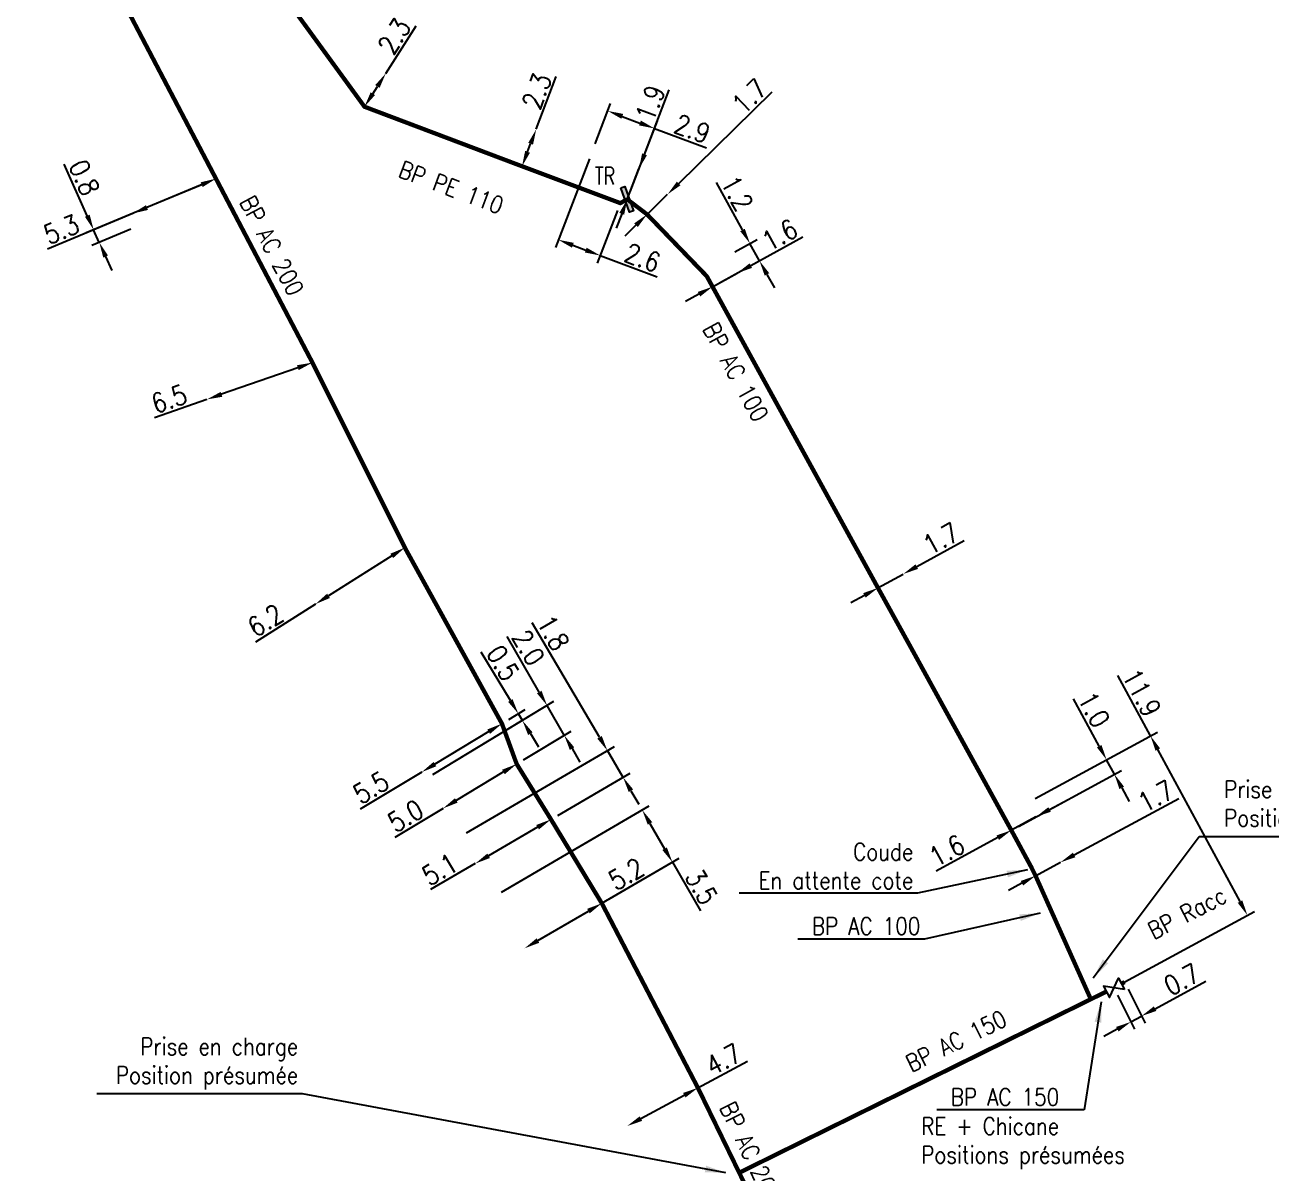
# Model space of a CAD drawing. Header units: millimetres. Extents: x 185000 to 186000, y 127990 to 129010.
# Drawn here: x 185229 to 185301.5, y 128226.7 to 128293.4 of the extents above; entities that cross this region are included whole.
import ezdxf
from ezdxf.enums import TextEntityAlignment as Align

# ---------------------------------------------------------------- set-up
doc = ezdxf.new("R2010")
doc.units = ezdxf.units.MM
doc.header["$PDMODE"] = 34
for name, pattern in [('L_25_AP', [2000, 1000, 1000]), ('L_25_PE', [2000, 1000, 1000]), ('L_RAC_AP', [3.5, 2, -1.5])]:
    doc.linetypes.add(name, pattern=pattern)
doc.layers.get('0').update_dxf_attribs({"linetype": 'CONTINUOUS'})
doc.layers.get('DEFPOINTS').update_dxf_attribs({"linetype": 'CONTINUOUS'})
for name, color, linetype in [('L_150', 1, 'CONTINUOUS'), ('L_170', 7, 'CONTINUOUS'), ('L_300', 7, 'CONTINUOUS'), ('L_340', 7, 'CONTINUOUS')]:
    doc.layers.add(name, color=color, linetype=linetype)
doc.styles.get("Standard").update_dxf_attribs({"font": 'romans.shx', "width": 0.85})
doc.dimstyles.get("Standard").update_dxf_attribs({"dimtxt": 1.5, "dimasz": 1.2, "dimexe": 0.625, "dimexo": 0.625, "dimgap": 0.25, "dimtad": 1, "dimdec": 1, "dimzin": 0, "dimdsep": 46, "dimtxsty": 'Standard', "dimcen": -0.5, "dimadec": 0, "dimazin": 0, "dimtfac": 1, "dimtdec": 1, "dimtmove": 0, "dimatfit": 3, "dimfxl": 0, "dimtolj": 1, "dimtzin": 0, "dimarcsym": 0})

# ---------------------------------------------------------------- blocks, each defined once
blk = doc.blocks.new('*D1369')
at = {"layer": 'DEFPOINTS', "color": 0, "linetype": 'Continuous', "transparency": 16777216}
for p in [(185264.902, 128247.765), (185256.306, 128242.752), (185262.55, 128242.342)]:
    blk.add_point(p, dxfattribs=at)
at = {"layer": 'L_150', "color": 0, "linetype": 'Continuous', "lineweight": -2, "transparency": 16777216}
for p, q in [((185256.711, 128242.988), (185265.307, 128248.001)), ((185265.353, 128246.986), (185266.204, 128245.515)), ((185262.955, 128242.578), (185267.059, 128244.972)), ((185266.654, 128244.735), (185268.296, 128241.897))]:
    blk.add_line(p, q, dxfattribs=at)
at = {"layer": 'L_150', "color": 0, "linetype": 'Continuous', "transparency": 16777216}
for points in [[(185265.483, 128247.061), (185265.223, 128246.911), (185264.902, 128247.765)], [(185266.334, 128245.59), (185266.074, 128245.439), (185266.654, 128244.735)]]:
    blk.add_solid(points, dxfattribs=at)
at = {"layer": 'L_150', "color": 0, "linetype": 'Continuous', "transparency": 16777216, "insert": (185268.35, 128243.302), "char_height": 1.125, "attachment_point": 5, "rotation": 300.04041}
blk.add_mtext('\\A1;3.5', dxfattribs=at)
blk = doc.blocks.new('*D1370')
at = {"layer": 'DEFPOINTS', "color": 0, "linetype": 'Continuous', "transparency": 16777216}
for p in [(185262.55, 128242.342), (185258.058, 128239.722), (185258.058, 128239.722)]:
    blk.add_point(p, dxfattribs=at)
at = {"layer": 'L_150', "color": 0, "linetype": 'Continuous', "lineweight": -2, "transparency": 16777216}
for p, q in [((185262.55, 128242.342), (185265.382, 128243.994)), ((185258.836, 128240.175), (185261.773, 128241.888))]:
    blk.add_line(p, q, dxfattribs=at)
at = {"layer": 'L_150', "color": 0, "linetype": 'Continuous', "transparency": 16777216}
for points in [[(185261.697, 128242.018), (185261.848, 128241.759), (185262.55, 128242.342)], [(185258.76, 128240.305), (185258.911, 128240.046), (185258.058, 128239.722)]]:
    blk.add_solid(points, dxfattribs=at)
at = {"layer": 'L_150', "color": 0, "linetype": 'Continuous', "transparency": 16777216, "insert": (185263.977, 128244.042), "char_height": 1.125, "attachment_point": 5, "rotation": 30.25127}
blk.add_mtext('\\A1;5.2', dxfattribs=at)
blk = doc.blocks.new('*D1371')
at = {"layer": 'DEFPOINTS', "color": 0, "linetype": 'Continuous', "transparency": 16777216}
for p in [(185268.14, 128231.61), (185264.031, 128229.391), (185264.031, 128229.391)]:
    blk.add_point(p, dxfattribs=at)
at = {"layer": 'L_150', "color": 0, "linetype": 'Continuous', "lineweight": -2, "transparency": 16777216}
for p, q in [((185268.14, 128231.61), (185271.024, 128233.168)), ((185264.823, 128229.818), (185267.348, 128231.182))]:
    blk.add_line(p, q, dxfattribs=at)
at = {"layer": 'L_150', "color": 0, "linetype": 'Continuous', "transparency": 16777216}
for points in [[(185267.277, 128231.314), (185267.419, 128231.05), (185268.14, 128231.61)], [(185264.751, 128229.95), (185264.894, 128229.686), (185264.031, 128229.391)]]:
    blk.add_solid(points, dxfattribs=at)
at = {"layer": 'L_150', "color": 0, "linetype": 'Continuous', "transparency": 16777216, "insert": (185269.622, 128233.263), "char_height": 1.125, "attachment_point": 5, "rotation": 28.37237}
blk.add_mtext('\\A1;4.7', dxfattribs=at)
blk = doc.blocks.new('*D1376')
at = {"layer": 'DEFPOINTS', "color": 0, "linetype": 'Continuous', "transparency": 16777216}
for p in [(185262.876, 128251.217), (185259.595, 128247.22), (185254.277, 128246.201)]:
    blk.add_point(p, dxfattribs=at)
at = {"layer": 'L_150', "color": 0, "linetype": 'Continuous', "lineweight": -2, "transparency": 16777216}
for p, q in [((185262.419, 128251.993), (185258.498, 128258.659)), ((185254.682, 128246.437), (185263.28, 128251.453)), ((185263.788, 128249.666), (185262.876, 128251.217)), ((185260, 128247.456), (185264.193, 128249.902)), ((185264.244, 128248.89), (185264.701, 128248.114))]:
    blk.add_line(p, q, dxfattribs=at)
at = {"layer": 'L_150', "color": 0, "linetype": 'Continuous', "transparency": 16777216}
for points in [[(185262.549, 128252.069), (185262.29, 128251.917), (185262.876, 128251.217)], [(185264.374, 128248.966), (185264.115, 128248.814), (185263.788, 128249.666)]]:
    blk.add_solid(points, dxfattribs=at)
at = {"layer": 'L_150', "color": 0, "linetype": 'Continuous', "transparency": 16777216, "insert": (185259.713, 128258.073), "char_height": 1.125, "attachment_point": 5, "rotation": 300.46212}
blk.add_mtext('\\A1;1.8', dxfattribs=at)
blk = doc.blocks.new('*D1377')
at = {"layer": 'DEFPOINTS', "color": 0, "linetype": 'Continuous', "transparency": 16777216}
for p in [(185259.595, 128247.22), (185255.19, 128244.65), (185255.19, 128244.65)]:
    blk.add_point(p, dxfattribs=at)
at = {"layer": 'L_150', "color": 0, "linetype": 'Continuous', "lineweight": -2, "transparency": 16777216}
for p, q in [((185258.818, 128246.766), (185255.967, 128245.103)), ((185255.19, 128244.65), (185252.594, 128243.135))]:
    blk.add_line(p, q, dxfattribs=at)
at = {"layer": 'L_150', "color": 0, "linetype": 'Continuous', "transparency": 16777216}
for points in [[(185258.742, 128246.896), (185258.893, 128246.637), (185259.595, 128247.22)], [(185255.892, 128245.233), (185256.043, 128244.974), (185255.19, 128244.65)]]:
    blk.add_solid(points, dxfattribs=at)
at = {"layer": 'L_150', "color": 0, "linetype": 'Continuous', "transparency": 16777216, "insert": (185253.125, 128244.314), "char_height": 1.125, "attachment_point": 5, "rotation": 30.25866}
blk.add_mtext('\\A1;5.1', dxfattribs=at)
blk = doc.blocks.new('*D1378')
at = {"layer": 'DEFPOINTS', "color": 0, "linetype": 'Continuous', "transparency": 16777216}
for p in [(185259.366, 128253.844), (185257.599, 128250.442), (185252.316, 128249.591)]:
    blk.add_point(p, dxfattribs=at)
at = {"layer": 'L_150', "color": 0, "linetype": 'Continuous', "lineweight": -2, "transparency": 16777216}
for p, q in [((185258.915, 128254.623), (185257.039, 128257.865)), ((185252.718, 128249.833), (185259.767, 128254.086)), ((185260.368, 128252.113), (185259.366, 128253.844)), ((185258.001, 128250.685), (185260.769, 128252.355)), ((185260.818, 128251.334), (185261.269, 128250.555))]:
    blk.add_line(p, q, dxfattribs=at)
at = {"layer": 'L_150', "color": 0, "linetype": 'Continuous', "transparency": 16777216}
for points in [[(185259.045, 128254.698), (185258.785, 128254.548), (185259.366, 128253.844)], [(185260.948, 128251.409), (185260.689, 128251.259), (185260.368, 128252.113)]]:
    blk.add_solid(points, dxfattribs=at)
at = {"layer": 'L_150', "color": 0, "linetype": 'Continuous', "transparency": 16777216, "insert": (185258.284, 128257.212), "char_height": 1.125, "attachment_point": 5, "rotation": 300.05519}
blk.add_mtext('\\A1;2.0', dxfattribs=at)
blk = doc.blocks.new('*D1379')
at = {"layer": 'DEFPOINTS', "color": 0, "linetype": 'Continuous', "transparency": 16777216}
for p in [(185257.599, 128250.442), (185253.318, 128247.86), (185253.318, 128247.86)]:
    blk.add_point(p, dxfattribs=at)
at = {"layer": 'L_150', "color": 0, "linetype": 'Continuous', "lineweight": -2, "transparency": 16777216}
for p, q in [((185256.828, 128249.978), (185254.088, 128248.325)), ((185253.318, 128247.86), (185250.51, 128246.166))]:
    blk.add_line(p, q, dxfattribs=at)
at = {"layer": 'L_150', "color": 0, "linetype": 'Continuous', "transparency": 16777216}
for points in [[(185256.751, 128250.106), (185256.906, 128249.849), (185257.599, 128250.442)], [(185254.011, 128248.453), (185254.166, 128248.196), (185253.318, 128247.86)]]:
    blk.add_solid(points, dxfattribs=at)
at = {"layer": 'L_150', "color": 0, "linetype": 'Continuous', "transparency": 16777216, "insert": (185251.141, 128247.423), "char_height": 1.125, "attachment_point": 5, "rotation": 31.10025}
blk.add_mtext('\\A1;5.0', dxfattribs=at)
blk = doc.blocks.new('*D1383')
at = {"layer": 'DEFPOINTS', "color": 0, "linetype": 'Continuous', "transparency": 16777216}
for p in [(185240.111, 128284.477), (185235.595, 128281.722), (185233.325, 128280.773)]:
    blk.add_point(p, dxfattribs=at)
at = {"layer": 'L_150', "color": 0, "linetype": 'Continuous', "lineweight": -2, "transparency": 16777216}
for p, q in [((185232.629, 128282.324), (185231.286, 128285.315)), ((185239.679, 128284.297), (185232.565, 128281.322)), ((185235.163, 128281.541), (185232.892, 128280.592)), ((185233.325, 128280.773), (185232.997, 128281.502)), ((185233.693, 128279.951), (185234.062, 128279.13))]:
    blk.add_line(p, q, dxfattribs=at)
at = {"layer": 'L_150', "color": 0, "linetype": 'Continuous', "transparency": 16777216}
for points in [[(185232.766, 128282.385), (185232.492, 128282.262), (185232.997, 128281.502)], [(185233.83, 128280.013), (185233.556, 128279.89), (185233.325, 128280.773)]]:
    blk.add_solid(points, dxfattribs=at)
at = {"layer": 'L_150', "color": 0, "linetype": 'Continuous', "transparency": 16777216, "insert": (185232.457, 128284.537), "char_height": 1.125, "attachment_point": 5, "rotation": 294.17129}
blk.add_mtext('\\A1;0.8', dxfattribs=at)
blk = doc.blocks.new('*D1384')
at = {"layer": 'DEFPOINTS', "color": 0, "linetype": 'Continuous', "transparency": 16777216}
for p in [(185240.111, 128284.477), (185235.268, 128282.452), (185235.268, 128282.452)]:
    blk.add_point(p, dxfattribs=at)
at = {"layer": 'L_150', "color": 0, "linetype": 'Continuous', "lineweight": -2, "transparency": 16777216}
for p, q in [((185239.281, 128284.13), (185236.098, 128282.799)), ((185235.268, 128282.452), (185230.315, 128280.381))]:
    blk.add_line(p, q, dxfattribs=at)
at = {"layer": 'L_150', "color": 0, "linetype": 'Continuous', "transparency": 16777216}
for points in [[(185239.223, 128284.269), (185239.339, 128283.992), (185240.111, 128284.477)], [(185236.04, 128282.938), (185236.156, 128282.661), (185235.268, 128282.452)]]:
    blk.add_solid(points, dxfattribs=at)
at = {"layer": 'L_150', "color": 0, "linetype": 'Continuous', "transparency": 16777216, "insert": (185231.123, 128281.532), "char_height": 1.125, "attachment_point": 5, "rotation": 22.69451}
blk.add_mtext('\\A1;5.3', dxfattribs=at)
blk = doc.blocks.new('*D1385')
at = {"layer": 'DEFPOINTS', "color": 0, "linetype": 'Continuous', "transparency": 16777216}
for p in [(185245.72, 128273.783), (185239.583, 128271.641), (185239.583, 128271.641)]:
    blk.add_point(p, dxfattribs=at)
at = {"layer": 'L_150', "color": 0, "linetype": 'Continuous', "lineweight": -2, "transparency": 16777216}
for p, q in [((185244.87, 128273.486), (185240.433, 128271.938)), ((185239.583, 128271.641), (185236.531, 128270.576))]:
    blk.add_line(p, q, dxfattribs=at)
at = {"layer": 'L_150', "color": 0, "linetype": 'Continuous', "transparency": 16777216}
for points in [[(185244.821, 128273.628), (185244.92, 128273.345), (185245.72, 128273.783)], [(185240.383, 128272.079), (185240.482, 128271.796), (185239.583, 128271.641)]]:
    blk.add_solid(points, dxfattribs=at)
at = {"layer": 'L_150', "color": 0, "linetype": 'Continuous', "transparency": 16777216, "insert": (185237.385, 128271.669), "char_height": 1.125, "attachment_point": 5, "rotation": 19.23651}
blk.add_mtext('\\A1;6.5', dxfattribs=at)
blk = doc.blocks.new('*D1386')
at = {"layer": 'DEFPOINTS', "color": 0, "linetype": 'Continuous', "transparency": 16777216}
for p in [(185251.095, 128263.023), (185245.895, 128259.739), (185245.895, 128259.739)]:
    blk.add_point(p, dxfattribs=at)
at = {"layer": 'L_150', "color": 0, "linetype": 'Continuous', "lineweight": -2, "transparency": 16777216}
for p, q in [((185250.334, 128262.543), (185246.656, 128260.22)), ((185245.895, 128259.739), (185242.401, 128257.533))]:
    blk.add_line(p, q, dxfattribs=at)
at = {"layer": 'L_150', "color": 0, "linetype": 'Continuous', "transparency": 16777216}
for points in [[(185250.254, 128262.67), (185250.414, 128262.416), (185251.095, 128263.023)], [(185246.576, 128260.347), (185246.736, 128260.093), (185245.895, 128259.739)]]:
    blk.add_solid(points, dxfattribs=at)
at = {"layer": 'L_150', "color": 0, "linetype": 'Continuous', "transparency": 16777216, "insert": (185242.986, 128258.79), "char_height": 1.125, "attachment_point": 5, "rotation": 32.27381}
blk.add_mtext('\\A1;6.2', dxfattribs=at)
blk = doc.blocks.new('*D2217')
at = {"layer": 'DEFPOINTS', "color": 0, "linetype": 'Continuous', "transparency": 16777216}
for p in [(185249.987, 128290.6), (185249.987, 128290.6), (185248.749, 128288.662)]:
    blk.add_point(p, dxfattribs=at)
at = {"layer": 'L_150', "color": 0, "linetype": 'Continuous', "lineweight": -2, "transparency": 16777216}
for p, q in [((185249.987, 128290.6), (185251.753, 128293.362)), ((185249.234, 128289.42), (185249.503, 128289.841))]:
    blk.add_line(p, q, dxfattribs=at)
at = {"layer": 'L_150', "color": 0, "linetype": 'Continuous', "transparency": 16777216}
for points in [[(185249.376, 128289.922), (185249.629, 128289.76), (185249.987, 128290.6)], [(185249.107, 128289.501), (185249.36, 128289.339), (185248.749, 128288.662)]]:
    blk.add_solid(points, dxfattribs=at)
at = {"layer": 'L_150', "color": 0, "linetype": 'Continuous', "transparency": 16777216, "insert": (185250.481, 128292.764), "char_height": 1.125, "attachment_point": 5, "rotation": 57.41806}
blk.add_mtext('\\A1;2.3', dxfattribs=at)
blk = doc.blocks.new('*D2218')
at = {"layer": 'DEFPOINTS', "color": 0, "linetype": 'Continuous', "transparency": 16777216}
for p in [(185258.733, 128287.348), (185258.733, 128287.348), (185257.912, 128285.199)]:
    blk.add_point(p, dxfattribs=at)
at = {"layer": 'L_150', "color": 0, "linetype": 'Continuous', "lineweight": -2, "transparency": 16777216}
for p, q in [((185258.733, 128287.348), (185259.903, 128290.411)), ((185258.233, 128286.04), (185258.412, 128286.507))]:
    blk.add_line(p, q, dxfattribs=at)
at = {"layer": 'L_150', "color": 0, "linetype": 'Continuous', "transparency": 16777216}
for points in [[(185258.272, 128286.561), (185258.552, 128286.454), (185258.733, 128287.348)], [(185258.093, 128286.094), (185258.373, 128285.987), (185257.912, 128285.199)]]:
    blk.add_solid(points, dxfattribs=at)
at = {"layer": 'L_150', "color": 0, "linetype": 'Continuous', "transparency": 16777216, "insert": (185258.778, 128289.567), "char_height": 1.125, "attachment_point": 5, "rotation": 69.09663}
blk.add_mtext('\\A1;2.3', dxfattribs=at)
blk = doc.blocks.new('*D2219')
at = {"layer": 'DEFPOINTS', "color": 0, "linetype": 'Continuous', "transparency": 16777216}
for p in [(185262.898, 128288.419), (185261.996, 128286.068), (185264.031, 128283.276)]:
    blk.add_point(p, dxfattribs=at)
at = {"layer": 'L_300', "color": 0, "linetype": 'Continuous', "lineweight": -2, "transparency": 16777216}
for p, q in [((185262.164, 128286.506), (185263.065, 128288.856)), ((185263.74, 128288.103), (185264.77, 128287.716)), ((185264.199, 128283.714), (185265.781, 128287.838)), ((185265.613, 128287.4), (185268.64, 128286.265))]:
    blk.add_line(p, q, dxfattribs=at)
at = {"layer": 'L_300', "color": 0, "linetype": 'Continuous', "transparency": 16777216}
for points in [[(185263.793, 128288.243), (185263.688, 128287.962), (185262.898, 128288.419)], [(185264.823, 128287.857), (185264.718, 128287.576), (185265.613, 128287.4)]]:
    blk.add_solid(points, dxfattribs=at)
at = {"layer": 'L_300', "color": 0, "linetype": 'Continuous', "transparency": 16777216, "insert": (185267.811, 128287.377), "char_height": 1.125, "attachment_point": 5, "rotation": 339.44396}
blk.add_mtext('\\A1;2.9', dxfattribs=at)
blk = doc.blocks.new('*D2220')
at = {"layer": 'DEFPOINTS', "color": 0, "linetype": 'Continuous', "transparency": 16777216}
for p in [(185264.711, 128285.05), (185264.711, 128285.05), (185264.031, 128283.276)]:
    blk.add_point(p, dxfattribs=at)
at = {"layer": 'L_300', "color": 0, "linetype": 'Continuous', "lineweight": -2, "transparency": 16777216}
for p, q in [((185265.034, 128285.89), (185266.471, 128289.637)), ((185264.031, 128283.276), (185264.711, 128285.05)), ((185263.709, 128282.436), (185263.386, 128281.596))]:
    blk.add_line(p, q, dxfattribs=at)
at = {"layer": 'L_300', "color": 0, "linetype": 'Continuous', "transparency": 16777216}
for points in [[(185264.894, 128285.944), (185265.174, 128285.837), (185264.711, 128285.05)], [(185263.569, 128282.49), (185263.849, 128282.382), (185264.031, 128283.276)]]:
    blk.add_solid(points, dxfattribs=at)
at = {"layer": 'L_300', "color": 0, "linetype": 'Continuous', "transparency": 16777216, "insert": (185265.377, 128288.88), "char_height": 1.125, "attachment_point": 5, "rotation": 69.01591}
blk.add_mtext('\\A1;1.9', dxfattribs=at)
blk = doc.blocks.new('*D2221')
at = {"layer": 'DEFPOINTS', "color": 0, "linetype": 'Continuous', "transparency": 16777216}
for p in [(185261.996, 128286.068), (185263.626, 128283.057), (185260.023, 128280.924)]:
    blk.add_point(p, dxfattribs=at)
at = {"layer": 'L_150', "color": 0, "linetype": 'Continuous', "lineweight": -2, "transparency": 16777216}
for p, q in [((185261.828, 128285.631), (185259.855, 128280.486)), ((185263.458, 128282.619), (185262.289, 128279.573)), ((185260.866, 128280.608), (185261.615, 128280.327)), ((185262.457, 128280.011), (185265.772, 128278.767))]:
    blk.add_line(p, q, dxfattribs=at)
at = {"layer": 'L_150', "color": 0, "linetype": 'Continuous', "transparency": 16777216}
for points in [[(185260.918, 128280.748), (185260.813, 128280.467), (185260.023, 128280.924)], [(185261.667, 128280.467), (185261.562, 128280.186), (185262.457, 128280.011)]]:
    blk.add_solid(points, dxfattribs=at)
at = {"layer": 'L_150', "color": 0, "linetype": 'Continuous', "transparency": 16777216, "insert": (185264.922, 128279.887), "char_height": 1.125, "attachment_point": 5, "rotation": 339.44396}
blk.add_mtext('\\A1;2.6', dxfattribs=at)
blk = doc.blocks.new('*D2222')
at = {"layer": 'DEFPOINTS', "color": 0, "linetype": 'Continuous', "transparency": 16777216}
for p in [(185271.167, 128280.708), (185269.872, 128279.994), (185268.99, 128278.196)]:
    blk.add_point(p, dxfattribs=at)
at = {"layer": 'L_150', "color": 0, "linetype": 'Continuous', "lineweight": -2, "transparency": 16777216}
for p, q in [((185270.733, 128281.496), (185269.217, 128284.248)), ((185270.282, 128280.22), (185271.578, 128280.934)), ((185271.722, 128279.701), (185271.167, 128280.708)), ((185269.401, 128278.422), (185272.133, 128279.927)), ((185272.157, 128278.913), (185272.591, 128278.124))]:
    blk.add_line(p, q, dxfattribs=at)
at = {"layer": 'L_150', "color": 0, "linetype": 'Continuous', "transparency": 16777216}
for points in [[(185270.865, 128281.569), (185270.602, 128281.424), (185271.167, 128280.708)], [(185272.288, 128278.985), (185272.025, 128278.84), (185271.722, 128279.701)]]:
    blk.add_solid(points, dxfattribs=at)
at = {"layer": 'L_150', "color": 0, "linetype": 'Continuous', "transparency": 16777216, "insert": (185270.415, 128283.628), "char_height": 1.125, "attachment_point": 5, "rotation": 298.854}
blk.add_mtext('\\A1;1.2', dxfattribs=at)
blk = doc.blocks.new('*D2223')
at = {"layer": 'DEFPOINTS', "color": 0, "linetype": 'Continuous', "transparency": 16777216}
for p in [(185270.427, 128278.987), (185270.427, 128278.987), (185268.99, 128278.196)]:
    blk.add_point(p, dxfattribs=at)
at = {"layer": 'L_150', "color": 0, "linetype": 'Continuous', "lineweight": -2, "transparency": 16777216}
for p, q in [((185271.215, 128279.421), (185274.242, 128281.089)), ((185268.99, 128278.196), (185270.427, 128278.987)), ((185268.202, 128277.761), (185267.414, 128277.327))]:
    blk.add_line(p, q, dxfattribs=at)
at = {"layer": 'L_150', "color": 0, "linetype": 'Continuous', "transparency": 16777216}
for points in [[(185271.143, 128279.553), (185271.288, 128279.29), (185270.427, 128278.987)], [(185268.13, 128277.893), (185268.275, 128277.63), (185268.99, 128278.196)]]:
    blk.add_solid(points, dxfattribs=at)
at = {"layer": 'L_150', "color": 0, "linetype": 'Continuous', "transparency": 16777216, "insert": (185272.898, 128281.205), "char_height": 1.125, "attachment_point": 5, "rotation": 28.854}
blk.add_mtext('\\A1;1.6', dxfattribs=at)
blk = doc.blocks.new('*D2224')
at = {"layer": 'DEFPOINTS', "color": 0, "linetype": 'Continuous', "transparency": 16777216}
for p in [(185266.377, 128283.57), (185266.377, 128283.57), (185265.183, 128282.402)]:
    blk.add_point(p, dxfattribs=at)
at = {"layer": 'L_150', "color": 0, "linetype": 'Continuous', "lineweight": -2, "transparency": 16777216}
for p, q in [((185267.021, 128284.199), (185272.465, 128289.521)), ((185265.183, 128282.402), (185266.377, 128283.57)), ((185264.539, 128281.773), (185263.895, 128281.144))]:
    blk.add_line(p, q, dxfattribs=at)
at = {"layer": 'L_150', "color": 0, "linetype": 'Continuous', "transparency": 16777216}
for points in [[(185266.916, 128284.306), (185267.125, 128284.092), (185266.377, 128283.57)], [(185264.434, 128281.881), (185264.644, 128281.666), (185265.183, 128282.402)]]:
    blk.add_solid(points, dxfattribs=at)
at = {"layer": 'L_150', "color": 0, "linetype": 'Continuous', "transparency": 16777216, "insert": (185271.14, 128289.274), "char_height": 1.125, "attachment_point": 5, "rotation": 44.34685}
blk.add_mtext('\\A1;1.7', dxfattribs=at)
blk = doc.blocks.new('*D2225')
at = {"layer": 'DEFPOINTS', "color": 0, "linetype": 'Continuous', "transparency": 16777216}
for p in [(185280.076, 128261.486), (185280.076, 128261.486), (185278.612, 128260.681)]:
    blk.add_point(p, dxfattribs=at)
at = {"layer": 'L_150', "color": 0, "linetype": 'Continuous', "lineweight": -2, "transparency": 16777216}
for p, q in [((185280.864, 128261.919), (185283.618, 128263.432)), ((185278.612, 128260.681), (185280.076, 128261.486)), ((185277.823, 128260.248), (185277.034, 128259.815))]:
    blk.add_line(p, q, dxfattribs=at)
at = {"layer": 'L_150', "color": 0, "linetype": 'Continuous', "transparency": 16777216}
for points in [[(185280.792, 128262.05), (185280.937, 128261.787), (185280.076, 128261.486)], [(185277.751, 128260.379), (185277.895, 128260.117), (185278.612, 128260.681)]]:
    blk.add_solid(points, dxfattribs=at)
at = {"layer": 'L_150', "color": 0, "linetype": 'Continuous', "transparency": 16777216, "insert": (185282.274, 128263.549), "char_height": 1.125, "attachment_point": 5, "rotation": 28.78641}
blk.add_mtext('\\A1;1.7', dxfattribs=at)
blk = doc.blocks.new('*D2226')
at = {"layer": 'DEFPOINTS', "color": 0, "linetype": 'Continuous', "transparency": 16777216}
for p in [(185291.908, 128250.683), (185287.348, 128248.203), (185286.368, 128246.588)]:
    blk.add_point(p, dxfattribs=at)
at = {"layer": 'L_150', "color": 0, "linetype": 'Continuous', "lineweight": -2, "transparency": 16777216}
for p, q in [((185291.48, 128251.475), (185289.986, 128254.239)), ((185287.76, 128248.427), (185292.32, 128250.907)), ((185292.36, 128249.848), (185291.908, 128250.683)), ((185286.78, 128246.812), (185292.771, 128250.072)), ((185292.788, 128249.056), (185293.216, 128248.264))]:
    blk.add_line(p, q, dxfattribs=at)
at = {"layer": 'L_150', "color": 0, "linetype": 'Continuous', "transparency": 16777216}
for points in [[(185291.612, 128251.546), (185291.348, 128251.404), (185291.908, 128250.683)], [(185292.92, 128249.127), (185292.656, 128248.985), (185292.36, 128249.848)]]:
    blk.add_solid(points, dxfattribs=at)
at = {"layer": 'L_150', "color": 0, "linetype": 'Continuous', "transparency": 16777216, "insert": (185291.178, 128253.61), "char_height": 1.125, "attachment_point": 5, "rotation": 298.39779}
blk.add_mtext('\\A1;1.0', dxfattribs=at)
blk = doc.blocks.new('*D2227')
at = {"layer": 'DEFPOINTS', "color": 0, "linetype": 'Continuous', "transparency": 16777216}
for p in [(185294.461, 128252.072), (185287.348, 128248.203), (185292.338, 128237.427)]:
    blk.add_point(p, dxfattribs=at)
at = {"layer": 'L_300', "color": 0, "linetype": 'Continuous', "lineweight": -2, "transparency": 16777216}
for p, q in [((185294.461, 128252.072), (185292.555, 128255.597)), ((185287.76, 128248.427), (185294.872, 128252.296)), ((185299.668, 128242.44), (185294.889, 128251.281)), ((185292.749, 128237.651), (185300.508, 128241.872))]:
    blk.add_line(p, q, dxfattribs=at)
at = {"layer": 'L_300', "color": 0, "linetype": 'Continuous', "transparency": 16777216}
for points in [[(185295.021, 128251.352), (185294.757, 128251.209), (185294.461, 128252.072)], [(185299.8, 128242.511), (185299.536, 128242.369), (185300.096, 128241.648)]]:
    blk.add_solid(points, dxfattribs=at)
at = {"layer": 'L_300', "color": 0, "linetype": 'Continuous', "transparency": 16777216, "insert": (185293.953, 128254.587), "char_height": 1.125, "attachment_point": 5, "rotation": 298.39779}
blk.add_mtext('\\A1;11.9', dxfattribs=at)
blk = doc.blocks.new('*D2228')
at = {"layer": 'DEFPOINTS', "color": 0, "linetype": 'Continuous', "transparency": 16777216}
for p in [(185292.953, 128237.761), (185292.338, 128237.427), (185293.938, 128235.783)]:
    blk.add_point(p, dxfattribs=at)
at = {"layer": 'L_300', "color": 0, "linetype": 'Continuous', "lineweight": -2, "transparency": 16777216}
for p, q in [((185294.728, 128236.213), (185297.679, 128237.818)), ((185293.162, 128237.342), (185294.147, 128235.363)), ((185292.547, 128237.007), (185293.532, 128235.028)), ((185293.323, 128235.448), (185293.938, 128235.783)), ((185292.532, 128235.018), (185291.742, 128234.588))]:
    blk.add_line(p, q, dxfattribs=at)
at = {"layer": 'L_300', "color": 0, "linetype": 'Continuous', "transparency": 16777216}
for points in [[(185294.657, 128236.345), (185294.8, 128236.081), (185293.938, 128235.783)], [(185292.461, 128235.15), (185292.604, 128234.886), (185293.323, 128235.448)]]:
    blk.add_solid(points, dxfattribs=at)
at = {"layer": 'L_300', "color": 0, "linetype": 'Continuous', "transparency": 16777216, "insert": (185296.276, 128237.909), "char_height": 1.125, "attachment_point": 5, "rotation": 28.54949}
blk.add_mtext('\\A1;0.7', dxfattribs=at)
blk = doc.blocks.new('*D2229')
at = {"layer": 'DEFPOINTS', "color": 0, "linetype": 'Continuous', "transparency": 16777216}
for p in [(185289.229, 128244.724), (185289.229, 128244.724), (185287.777, 128243.939)]:
    blk.add_point(p, dxfattribs=at)
at = {"layer": 'L_150', "color": 0, "linetype": 'Continuous', "lineweight": -2, "transparency": 16777216}
for p, q in [((185290.02, 128245.152), (185296.107, 128248.443)), ((185287.777, 128243.939), (185289.229, 128244.724)), ((185286.986, 128243.511), (185286.194, 128243.083))]:
    blk.add_line(p, q, dxfattribs=at)
at = {"layer": 'L_150', "color": 0, "linetype": 'Continuous', "transparency": 16777216}
for points in [[(185289.949, 128245.284), (185290.092, 128245.02), (185289.229, 128244.724)], [(185286.914, 128243.643), (185287.057, 128243.379), (185287.777, 128243.939)]]:
    blk.add_solid(points, dxfattribs=at)
at = {"layer": 'L_150', "color": 0, "linetype": 'Continuous', "transparency": 16777216, "insert": (185294.765, 128248.57), "char_height": 1.125, "attachment_point": 5, "rotation": 28.39779}
blk.add_mtext('\\A1;1.7', dxfattribs=at)
blk = doc.blocks.new('*D2230')
at = {"layer": 'DEFPOINTS', "color": 0, "linetype": 'Continuous', "transparency": 16777216}
for p in [(185287.8, 128247.367), (185287.8, 128247.367), (185286.368, 128246.588)]:
    blk.add_point(p, dxfattribs=at)
at = {"layer": 'L_150', "color": 0, "linetype": 'Continuous', "lineweight": -2, "transparency": 16777216}
for p, q in [((185288.591, 128247.797), (185289.381, 128248.227)), ((185287.8, 128247.367), (185286.368, 128246.588)), ((185285.578, 128246.158), (185281.991, 128244.206))]:
    blk.add_line(p, q, dxfattribs=at)
at = {"layer": 'L_150', "color": 0, "linetype": 'Continuous', "transparency": 16777216}
for points in [[(185288.519, 128247.929), (185288.662, 128247.665), (185287.8, 128247.367)], [(185285.506, 128246.289), (185285.649, 128246.026), (185286.368, 128246.588)]]:
    blk.add_solid(points, dxfattribs=at)
at = {"layer": 'L_150', "color": 0, "linetype": 'Continuous', "transparency": 16777216, "insert": (185282.617, 128245.401), "char_height": 1.125, "attachment_point": 5, "rotation": 28.54949}
blk.add_mtext('\\A1;1.6', dxfattribs=at)
blk = doc.blocks.new('L_300_09')
at = {"color": 0, "linetype": 'Continuous', "flags": 128}
blk.add_lwpolyline([(0.5, -0.375), (-0.5, 0.375), (-0.5, -0.375), (0.5, 0.375), (0.5, -0.375)], dxfattribs=at)
at = {"color": 0, "linetype": 'Continuous', "width": 0.75}
blk.add_attdef('NUM', text='', height=1, dxfattribs=at).set_placement((0, 1.691), align=Align.MIDDLE_CENTER)
at = {"color": 0, "linetype": 'Continuous', "width": 0.75, "flags": 3}
for tag, p in [('DEF_LEG', (0, -5)), ('DEF_COUP', (0, -7.5)), ('DEF_TYPE', (0, -10))]:
    blk.add_attdef(tag, text='', height=1.2, dxfattribs=at).set_placement(p, align=Align.MIDDLE)
blk = doc.blocks.new('L_340_19')
at = {"linetype": 'Continuous'}
blk.add_hatch(color=0, dxfattribs=at).paths.add_polyline_path([(0.125, 0.75), (-0.125, 0.75), (-0.125, -0.75), (0.125, -0.75)])
at = {"color": 0, "linetype": 'Continuous'}
blk.add_lwpolyline([(-0.125, 0.75), (0.125, 0.75), (0.125, -0.75), (-0.125, -0.75)], close=True, dxfattribs=at)
at = {"color": 0, "linetype": 'Continuous', "width": 0.75}
for tag, height, flags, p in [('TR', 1, 8, (0, 1.981)), ('DEF_LEG', 1.2, 3, (0, -5)), ('DEF_COUP', 1.2, 3, (0, -7.5)), ('DEF_TYPE', 1.2, 3, (0, -10))]:
    blk.add_attdef(tag, text='', height=height, dxfattribs=dict(at, flags=flags)).set_placement(p, align=Align.MIDDLE)
blk = doc.blocks.new('*D2456')
at = {"layer": 'DEFPOINTS', "color": 0, "linetype": 'Continuous', "transparency": 16777216}
for p in [(185257.93, 128252.977), (185256.743, 128252.787), (185252.316, 128249.591)]:
    blk.add_point(p, dxfattribs=at)
at = {"layer": 'L_150', "color": 0, "linetype": 'Continuous', "lineweight": -2, "transparency": 16777216}
for p, q in [((185257.233, 128254.133), (185255.539, 128256.941)), ((185252.717, 128249.833), (185258.331, 128253.22)), ((185257.145, 128253.029), (185258.099, 128253.605)), ((185257.93, 128252.977), (185257.697, 128253.363)), ((185258.395, 128252.207), (185258.86, 128251.436))]:
    blk.add_line(p, q, dxfattribs=at)
at = {"layer": 'L_150', "color": 0, "linetype": 'Continuous', "transparency": 16777216}
for points in [[(185257.361, 128254.211), (185257.104, 128254.056), (185257.697, 128253.363)], [(185258.523, 128252.284), (185258.266, 128252.129), (185257.93, 128252.977)]]:
    blk.add_solid(points, dxfattribs=at)
at = {"layer": 'L_150', "color": 0, "linetype": 'Continuous', "transparency": 16777216, "insert": (185256.796, 128256.31), "char_height": 1.125, "attachment_point": 5, "rotation": 301.10025}
blk.add_mtext('\\A1;0.5', dxfattribs=at)
blk = doc.blocks.new('*D2457')
at = {"layer": 'DEFPOINTS', "color": 0, "linetype": 'Continuous', "transparency": 16777216}
for p in [(185256.743, 128252.787), (185252.077, 128249.972), (185252.077, 128249.972)]:
    blk.add_point(p, dxfattribs=at)
at = {"layer": 'L_150', "color": 0, "linetype": 'Continuous', "lineweight": -2, "transparency": 16777216}
for p, q in [((185255.973, 128252.322), (185252.847, 128250.437)), ((185252.077, 128249.972), (185248.499, 128247.814))]:
    blk.add_line(p, q, dxfattribs=at)
at = {"layer": 'L_150', "color": 0, "linetype": 'Continuous', "transparency": 16777216}
for points in [[(185255.895, 128252.451), (185256.05, 128252.194), (185256.743, 128252.787)], [(185252.77, 128250.565), (185252.925, 128250.308), (185252.077, 128249.972)]]:
    blk.add_solid(points, dxfattribs=at)
at = {"layer": 'L_150', "color": 0, "linetype": 'Continuous', "transparency": 16777216, "insert": (185249.13, 128249.07), "char_height": 1.125, "attachment_point": 5, "rotation": 31.10025}
blk.add_mtext('\\A1;5.5', dxfattribs=at)

msp = doc.modelspace()

# ---------------------------------------------------------------- linework, layer by layer
at = {"layer": 'L_150', "linetype": 'L_25_PE', "const_width": 0.25, "flags": 128}
msp.add_lwpolyline([(185239.157, 128345.847), (185239.387, 128343.326), (185239.434, 128342.408), (185239.126, 128342.231), (185239.126, 128342.231), (185238.855, 128328.081), (185238.855, 128328.081), (185238.855, 128328.081), (185238.076, 128309.957), (185240.627, 128301.292), (185243.077, 128296.448), (185248.749, 128288.662), (185257.912, 128285.199), (185263.626, 128283.057), (185264.031, 128283.276)], dxfattribs=at)
at = {"layer": 'L_150', "linetype": 'L_25_AP', "const_width": 0.25, "flags": 128}
for points in [[(185229.125, 128311.811), (185229.384, 128310.424), (185229.384, 128310.424), (185229.424, 128310.228), (185229.668, 128309.05), (185230.224, 128306.36), (185231.554, 128304.239), (185234.355, 128295.449), (185234.355, 128295.449), (185240.111, 128284.477), (185245.72, 128273.783), (185245.72, 128273.783), (185245.72, 128273.783), (185251.095, 128263.023), (185251.095, 128263.023), (185251.095, 128263.023), (185256.743, 128252.787), (185257.599, 128250.442), (185259.595, 128247.22), (185262.55, 128242.342), (185268.14, 128231.61), (185268.14, 128231.61), (185270.543, 128226.674), (185272.462, 128222.73), (185273.745, 128220.362), (185273.912, 128220.054), (185274.295, 128219.347), (185274.295, 128219.347), (185274.749, 128217.844), (185274.922, 128217.27), (185279.33, 128202.671), (185282.548, 128195.987), (185285.377, 128190.812), (185296.968, 128170.658), (185300.731, 128163.903), (185309.29, 128150.268), (185312.93, 128143.86), (185313.144, 128143.484), (185322.333, 128126.366), (185322.333, 128126.366), (185329.421, 128112.982), (185329.74, 128112.74), (185333.12, 128110.959), (185346.016, 128104.167), (185346.407, 128104.085), (185350.301, 128103.864), (185357.652, 128103.512), (185365.461, 128103.242), (185372.993, 128103.221), (185381.144, 128102.923), (185388.552, 128103.772), (185396.17, 128104.488), (185410.048, 128106.951), (185418.094, 128108.817), (185421.989, 128110.154), (185424.772, 128111.109), (185435.205, 128114.817), (185448.226, 128119.962), (185448.226, 128119.962), (185460.612, 128124.906), (185461.429, 128125.018), (185465.034, 128125.516), (185463.413, 128132.017), (185463.11, 128133.23), (185463.051, 128134.503), (185463.051, 128134.503), (185461.388, 128141.073), (185461.19, 128141.044), (185447.338, 128138.822), (185438.135, 128137.268), (185435.747, 128138.121), (185433.305, 128148.034), (185433.305, 128148.034), (185432.354, 128148.873), (185432.103, 128150.477), (185426.382, 128180.786), (185424.444, 128189.361), (185424.271, 128189.542), (185416.602, 128192.986)], [(185264.031, 128283.276), (185265.183, 128282.402), (185268.653, 128278.809), (185268.99, 128278.196), (185278.612, 128260.681), (185280.564, 128257.148), (185280.564, 128257.148), (185286.368, 128246.588), (185286.368, 128246.588), (185287.51, 128244.477), (185287.777, 128243.939), (185290.991, 128236.763)], [(185270.543, 128226.674), (185290.991, 128236.763), (185291.891, 128237.206)]]:
    msp.add_lwpolyline(points, dxfattribs=at)
at = {"layer": 'L_170', "linetype": 'L_RAC_AP', "flags": 128}
msp.add_lwpolyline([(185292.776, 128237.665, 0.25, 0.25, 0), (185292.953, 128237.761, 0, 0, 0)], format="xyseb", dxfattribs=at)

# ---------------------------------------------------------------- block references
at = {"layer": 'L_300', "rotation": 28.54949349442826}
msp.add_blockref('L_300_09', (185292.338, 128237.427), dxfattribs=at)
at = {"layer": 'L_340'}
ref = msp.add_blockref('L_340_19', (185264.031, 128283.276), dxfattribs=dict(at, rotation=19.68543778214407))
ref.add_attrib('TR', 'TR', dxfattribs={"layer": '0', "color": 0, "linetype": 'Continuous', "height": 1, "width": 0.75}).set_placement((185262.739, 128284.641), align=Align.MIDDLE)

# ---------------------------------------------------------------- texts
at = {"layer": 'L_150', "linetype": 'Continuous', "width": 0.85}
for s, rotation, p in [('BP PE 110', 339.44396, (185253.791, 128283.968)), ('BP AC 200', 297.67561, (185243.352, 128280.58)), ('BP AC 100', 298.78229, (185270.339, 128273.238)), ('BP AC 150', 26.2608, (185283.16, 128234.335)), ('BP AC 200', 295.95582, (185271.192, 128227.866))]:
    msp.add_text(s, height=1, rotation=rotation, dxfattribs=at).set_placement(p, align=Align.MIDDLE)
at = {"layer": 'L_150', "linetype": 'Continuous', "char_height": 1}
for s, insert, attachment_point in [('Prise en charge\\PPosition présumée', (185298.743, 128247.967), 4), ('Coude\\PEn attente cote', (185280.664, 128244.506), 6), ('BP AC 100', (185281.075, 128241.015), 6), ('Prise en charge\\PPosition présumée', (185244.889, 128233.019), 6), ('BP AC 150', (185289.151, 128231.078), 6), ('RE + Chicane\\PPositions présumées', (185281.13, 128228.385), 4)]:
    msp.add_mtext(s, dxfattribs=dict(at, insert=insert, attachment_point=attachment_point))
at = {"layer": 'L_170', "linetype": 'Continuous', "width": 0.85}
msp.add_text('BP Racc', height=1, rotation=27.43329, dxfattribs=at).set_placement((185296.588, 128241.779), align=Align.MIDDLE)

# ---------------------------------------------------------------- dimensions: what is measured, and where the dimension line sits
at = {"layer": 'L_150', "linetype": 'Continuous'}
for base, p1, p2, angle, override, picture, middle in [((185249.987, 128290.6), (185248.749, 128288.662), (185249.987, 128290.6), 237.41806, {"dimscale": 0.75}, '*D2217', (185251.113, 128292.36)), ((185258.733, 128287.348), (185257.912, 128285.199), (185258.733, 128287.348), 249.09663, {"dimscale": 0.75}, '*D2218', (185259.478, 128289.3)), ((185266.377, 128283.57), (185265.183, 128282.402), (185266.377, 128283.57), 224.34685, {"dimscale": 0.75, "dimatfit": 0}, '*D2224', (185271.664, 128288.738)), ((185260.023, 128280.924), (185263.626, 128283.057), (185261.996, 128286.068), 339.44396, {"dimscale": 0.75}, '*D2221', (185264.659, 128279.185)), ((185271.1675, 128280.708), (185268.9905, 128278.1955), (185269.8719, 128279.9942), 298.854, {"dimscale": 0.75, "dimatfit": 0}, '*D2222', (185269.7579, 128283.2664)), ((185235.268, 128282.452), (185240.111, 128284.477), (185235.268, 128282.452), 22.69451, {"dimscale": 0.75}, '*D1384', (185231.413, 128280.84)), ((185270.427, 128278.987), (185268.99, 128278.196), (185270.427, 128278.987), 208.854, {"dimscale": 0.75, "dimatfit": 0}, '*D2223', (185273.26, 128280.548)), ((185239.583, 128271.641), (185245.72, 128273.783), (185239.583, 128271.641), 19.23651, {"dimscale": 0.75}, '*D1385', (185237.632, 128270.96)), ((185280.076, 128261.486), (185278.612, 128260.681), (185280.076, 128261.486), 208.78641, {"dimscale": 0.75, "dimlfac": 1, "dimlunit": 2, "dimatfit": 0}, '*D2225', (185282.636, 128262.892)), ((185245.8952, 128259.7395), (185251.095, 128263.0234), (185245.8952, 128259.7395), 32.27381, {"dimscale": 0.75}, '*D1386', (185243.3869, 128258.1555)), ((185262.876, 128251.217), (185259.595, 128247.22), (185254.277, 128246.201), 300.46212, {"dimscale": 0.75, "dimatfit": 0}, '*D1376', (185259.067, 128257.693)), ((185257.9299, 128252.97738), (185256.74326, 128252.78709), (185252.31609, 128249.59088), 121.10025, {"dimscale": 0.75, "dimatfit": 0}, '*D2456', (185256.15338, 128255.92232)), ((185291.908, 128250.683), (185286.368, 128246.588), (185287.348, 128248.203), 298.39779, {"dimscale": 0.75, "dimatfit": 0}, '*D2226', (185290.519, 128253.253)), ((185252.077, 128249.972), (185256.743, 128252.787), (185252.077, 128249.972), 31.10025, {"dimscale": 0.75}, '*D2457', (185249.517, 128248.428)), ((185253.318, 128247.86), (185257.599, 128250.442), (185253.318, 128247.86), 31.10025, {"dimscale": 0.75}, '*D1379', (185251.529, 128246.781)), ((185289.2288, 128244.72402), (185287.77735, 128243.9393), (185289.2288, 128244.72402), 208.39779, {"dimscale": 0.75, "dimatfit": 0}, '*D2229', (185295.12133, 128247.90981)), ((185264.902, 128247.765), (185262.55, 128242.342), (185256.306, 128242.752), 300.04041, {"dimscale": 0.75}, '*D1369', (185267.7, 128242.927)), ((185287.8, 128247.367), (185286.368, 128246.588), (185287.8, 128247.367), 208.54949, {"dimscale": 0.75, "dimatfit": 0}, '*D2230', (185282.976, 128244.742)), ((185255.19, 128244.65), (185259.595, 128247.22), (185255.19, 128244.65), 30.25866, {"dimscale": 0.75}, '*D1377', (185253.503, 128243.666)), ((185258.058, 128239.722), (185262.55, 128242.342), (185258.058, 128239.722), 30.25127, {"dimscale": 0.75}, '*D1370', (185264.355, 128243.394)), ((185264.031, 128229.391), (185268.14, 128231.61), (185264.031, 128229.391), 28.37237, {"dimscale": 0.75}, '*D1371', (185269.978, 128232.603))]:
    dim = msp.add_linear_dim(base=base, p1=p1, p2=p2, angle=angle, dimstyle='Standard', override=override, dxfattribs=at)
    dim.commit()
    dim.dimension.update_dxf_attribs({"geometry": picture, "text_midpoint": middle, "dimtype": 160})
for base, p1, p2, angle, text, picture, middle in [((185233.325, 128280.773), (185240.111, 128284.477), (185235.595, 128281.722), 114.17129, '0.8', '*D1383', (185231.773, 128284.23)), ((185259.366, 128253.844), (185257.599, 128250.442), (185252.316, 128249.591), 300.05519, '2.0', '*D1378', (185257.635, 128256.836))]:
    dim = msp.add_linear_dim(base=base, p1=p1, p2=p2, angle=angle, text=text, dimstyle='Standard', override={"dimscale": 0.75, "dimatfit": 0}, dxfattribs=at)
    dim.commit()
    dim.dimension.update_dxf_attribs({"geometry": picture, "text_midpoint": middle, "dimtype": 160})
at = {"layer": 'L_300', "linetype": 'Continuous'}
for base, p1, p2, angle, override, picture, middle in [((185264.711, 128285.05), (185264.031, 128283.276), (185264.711, 128285.05), 249.01591, {"dimscale": 0.75, "dimatfit": 0}, '*D2220', (185266.078, 128288.612)), ((185262.898, 128288.419), (185264.031, 128283.276), (185261.996, 128286.068), 339.44396, {"dimscale": 0.75}, '*D2219', (185267.548, 128286.675)), ((185294.461, 128252.072), (185292.338, 128237.427), (185287.348, 128248.203), 298.39779, {"dimscale": 0.75}, '*D2227', (185293.294, 128254.231)), ((185293.938, 128235.783), (185292.338, 128237.427), (185292.953, 128237.761), 208.54949, {"dimscale": 0.75, "dimatfit": 0}, '*D2228', (185296.634, 128237.25))]:
    dim = msp.add_linear_dim(base=base, p1=p1, p2=p2, angle=angle, dimstyle='Standard', override=override, dxfattribs=at)
    dim.commit()
    dim.dimension.update_dxf_attribs({"geometry": picture, "text_midpoint": middle, "dimtype": 160})

# ---------------------------------------------------------------- leaders
at = {"layer": 'L_150', "linetype": 'Continuous', "annotation_type": 0, "has_hookline": 1}
for points, hookline_direction, text_width in [([(185291.13, 128238.007), (185297.293, 128246.217), (185298.493, 128246.217)], 0, 11.698), ([(185287.301, 128244.292), (185280.914, 128242.923)], 1, 10.119), ([(185288.044, 128241.769), (185281.325, 128240.265)], 1, 7.124), ([(185291.59, 128236.61), (185290.601, 128230.328), (185289.401, 128230.328)], 1, 7.124), ([(185269.755, 128226.672), (185245.139, 128231.269)], 1, 11.698)]:
    msp.add_leader(points, dimstyle='Standard', dxfattribs=dict(at, hookline_direction=hookline_direction, text_width=text_width))

doc.saveas('drawing.dxf')
